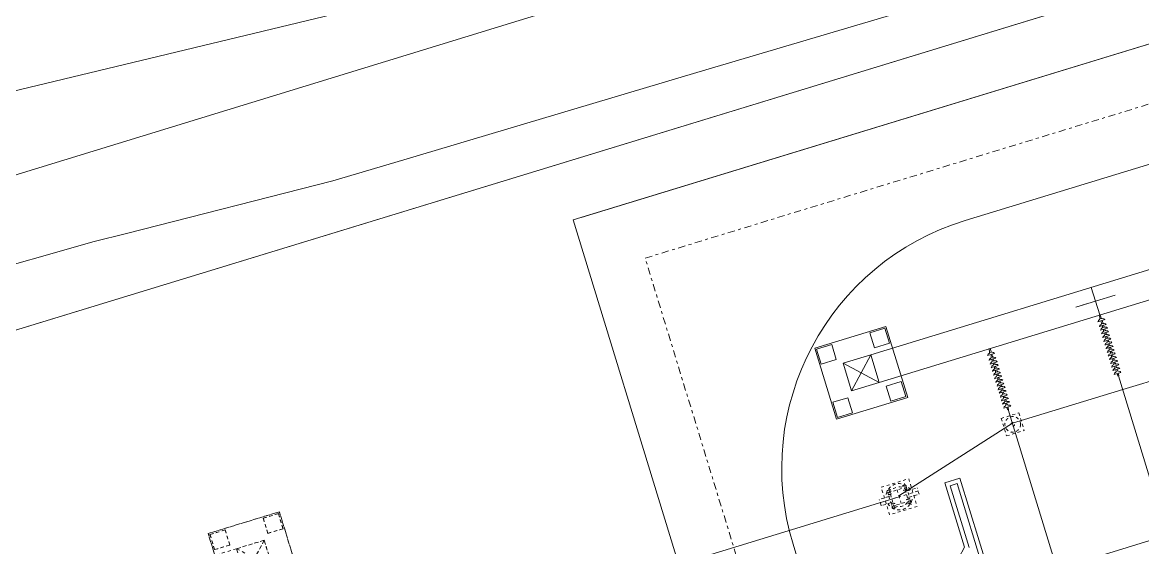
# Model space of a CAD drawing. Header units: metres. Extents: x 0 to 551036, y 0 to 1845929.
# Drawn here: x 547414.94 to 547453.79, y 1841974.55 to 1841992.78 of the extents above; entities that cross this region are included whole.
import ezdxf

# ---------------------------------------------------------------- set-up
doc = ezdxf.new("R2010")
doc.units = ezdxf.units.M
doc.header["$MEASUREMENT"] = 0
for name, pattern in [('02 Xref HH1 MBXD$0$HIDDEN', [0.375, 0.25, -0.125]), ('02 Xref HH1 NDK$0$HIDDEN', [0.375, 0.25, -0.125]), ('02 Xref KB1 MBTB$0$DASHDOT', [1, 0.5, -0.25, 0, -0.25]), ('02 Xref KB1 MBTB$0$DASHED2', [0.375, 0.25, -0.125]), ('DGN Style 2', [126.567841, 75.940705, -50.627136])]:
    doc.linetypes.add(name, pattern=pattern)
for name, color, linetype, lineweight in [('_0', 7, 'Continuous', 0), ('BD HH1 KEM TMB$0$cay', 7, 'Continuous', 0), ('BD HH1 KEM TMB$0$Duong BT', 7, 'Continuous', 0), ('BD HH1 KEM TMB$0$nha', 7, 'Continuous', 0), ('C-TINN-BNDY', 7, 'Continuous', 0), ('Level 1', 7, 'Continuous', 0), ('Level 10', 7, 'Continuous', 0), ('Level 30', 7, 'Continuous', 0), ('Level 49', 7, 'Continuous', 0), ('Level 58', 7, 'Continuous', 0), ('Level 61', 7, 'Continuous', 0)]:
    doc.layers.add(name, color=color, linetype=linetype, lineweight=lineweight)

# ---------------------------------------------------------------- blocks, each defined once
blk = doc.blocks.new('02 Xref KB1 MBTB$0$X220 NC')
at = {"color": 0, "linetype": 'ByBlock', "lineweight": -2}
for p, q in [((37526403, -1364182), (37516403, -1374182)), ((37516403, -1364182), (37526403, -1374182)), ((37516403, -1534182), (37516403, -1374182)), ((37526403, -1534182), (37526403, -1374182)), ((37526403, -1534182), (37516403, -1544182)), ((37516403, -1534182), (37526403, -1544182))]:
    blk.add_line(p, q, dxfattribs=at)
at = {"color": 0, "linetype": 'ByBlock', "lineweight": -2, "flags": 128}
for points in [[(37534313, -1382092), (37508493, -1382092), (37508493, -1356272), (37534313, -1356272), (37534313, -1382092)], [(37508993, -1356772), (37514493, -1356772), (37514493, -1362272), (37508993, -1362272), (37508993, -1356772)], [(37533813, -1356772), (37528313, -1356772), (37528313, -1362272), (37533813, -1362272), (37533813, -1356772)], [(37516403, -1374182), (37526403, -1374182), (37526403, -1364182), (37516403, -1364182), (37516403, -1374182)], [(37526403, -1374182), (37516403, -1374182), (37516403, -1364182), (37526403, -1364182), (37526403, -1374182)], [(37508993, -1381592), (37514493, -1381592), (37514493, -1376092), (37508993, -1376092), (37508993, -1381592)], [(37533813, -1381592), (37528313, -1381592), (37528313, -1376092), (37533813, -1376092), (37533813, -1381592)], [(37534313, -1526272), (37508493, -1526272), (37508493, -1552092), (37534313, -1552092), (37534313, -1526272)], [(37508993, -1526772), (37514493, -1526772), (37514493, -1532272), (37508993, -1532272), (37508993, -1526772)], [(37533813, -1526772), (37528313, -1526772), (37528313, -1532272), (37533813, -1532272), (37533813, -1526772)], [(37516403, -1544182), (37526403, -1544182), (37526403, -1534182), (37516403, -1534182), (37516403, -1544182)], [(37516403, -1534182), (37526403, -1534182), (37526403, -1544182), (37516403, -1544182), (37516403, -1534182)], [(37526403, -1534182), (37516403, -1534182), (37516403, -1544182), (37526403, -1544182), (37526403, -1534182)], [(37508993, -1551592), (37514493, -1551592), (37514493, -1546092), (37508993, -1546092), (37508993, -1551592)], [(37533813, -1551592), (37528313, -1551592), (37528313, -1546092), (37533813, -1546092), (37533813, -1551592)]]:
    blk.add_lwpolyline(points, close=True, dxfattribs=at)
at = {"flags": 128}
for points in [[(37521403, -1450899), (37521403, -1447081), (37521403, -1461283)], [(37526403, -1454182), (37516403, -1454182)]]:
    blk.add_lwpolyline(points, dxfattribs=at)
blk = doc.blocks.new('JYZCD')
for p, q in [((977504, 1394888), (976736, 1394888)), ((979207, 1394888), (978807, 1394888)), ((977504, 1394487), (976736, 1394487)), ((979207, 1394487), (978807, 1394487))]:
    blk.add_line(p, q)
at = {"flags": 128}
blk.add_lwpolyline([(976736, 1394888), (976736, 1394487)], dxfattribs=at)
at = {"color": 0, "lineweight": 0, "flags": 128}
for points in [[(978807, 1395990), (978406, 1395689), (978205, 1395188), (977905, 1394988), (977504, 1394888)], [(978105, 1394988), (978105, 1394387)], [(978807, 1395990), (978807, 1393485)], [(978807, 1394888), (978807, 1394487)], [(980510, 1395990), (980209, 1395689), (980009, 1395188), (979608, 1394988), (979207, 1394888)], [(979909, 1394988), (979909, 1394387)], [(980510, 1395990), (980510, 1396090)], [(980510, 1393485), (980510, 1395990)], [(981912, 1395990), (981512, 1395689), (981311, 1395188), (981011, 1394988), (980510, 1394888)], [(980510, 1394888), (980510, 1394487)], [(981211, 1394988), (981211, 1394387)], [(981812, 1395990), (981912, 1395990)], [(981812, 1393485), (981912, 1393485), (981912, 1395990)], [(983215, 1395990), (982814, 1395689), (982614, 1395188), (982313, 1394988), (981912, 1394888)], [(981912, 1394888), (981912, 1394487)], [(982513, 1394988), (982513, 1394387)], [(983215, 1395990), (983215, 1396090)], [(984517, 1395990), (984217, 1395689), (984016, 1395188), (983615, 1394988), (983215, 1394888)], [(983215, 1393485), (983215, 1395990)], [(984517, 1393485), (984217, 1393685), (984016, 1394186), (983615, 1394487), (983215, 1394487), (983215, 1394888)], [(983916, 1394988), (983916, 1394387)], [(984517, 1395990), (984517, 1396090)], [(985920, 1395990), (985519, 1395689), (985319, 1395188), (985018, 1394988), (984517, 1394888)], [(984517, 1393485), (984517, 1395990)], [(984517, 1394888), (984517, 1394487)], [(984517, 1394888), (984517, 1394487)], [(985218, 1394988), (985218, 1394387)], [(987222, 1395990), (986821, 1395689), (986721, 1395188), (986320, 1394988), (985920, 1394888)], [(985920, 1395990), (985920, 1393485)], [(986521, 1394988), (986521, 1394387)], [(987222, 1395990), (987222, 1396090)], [(987222, 1395990), (987222, 1396090)], [(987222, 1393485), (987222, 1395990)], [(988524, 1395990), (988224, 1395689), (988024, 1395188), (987723, 1394988), (987222, 1394888)], [(987923, 1394988), (987923, 1394387)], [(988524, 1395990), (988524, 1396090)], [(989927, 1395990), (989526, 1395689), (989326, 1395188), (989025, 1394988), (988524, 1394888)], [(988524, 1393485), (988524, 1395990)], [(988524, 1394888), (988524, 1394487)], [(988524, 1394888), (988524, 1394487)], [(989226, 1394988), (989226, 1394387)], [(991229, 1395990), (990829, 1395689), (990729, 1395188), (990328, 1394988), (989927, 1394888)], [(989927, 1395990), (989927, 1393485)], [(990528, 1394988), (990528, 1394387)], [(991229, 1395990), (991229, 1396090)], [(991229, 1393485), (991229, 1395990)], [(992532, 1395990), (992231, 1395689), (992031, 1395188), (991730, 1394988), (991229, 1394888)], [(991229, 1394888), (991229, 1394487)], [(991931, 1394988), (991931, 1394387)], [(993934, 1395990), (993534, 1395689), (993333, 1395188), (993033, 1394988), (992532, 1394888)], [(992532, 1395990), (992532, 1393485)], [(993233, 1394988), (993233, 1394387)], [(993934, 1395990), (993934, 1396090)], [(993934, 1395990), (993934, 1396090)], [(993934, 1393485), (993934, 1395990)], [(995237, 1395990), (994836, 1395689), (994736, 1395188), (994335, 1394988), (993934, 1394888)], [(994536, 1394988), (994536, 1394387)], [(995237, 1395990), (995237, 1396090)], [(996539, 1395990), (996239, 1395689), (996038, 1395188), (995738, 1394988), (995237, 1394888)], [(995237, 1393485), (995237, 1395990)], [(995237, 1394888), (995237, 1394487)], [(995237, 1394888), (995237, 1394487)], [(995938, 1394988), (995938, 1394387)], [(996539, 1395990), (996539, 1393485)], [(997942, 1395990), (997541, 1395689), (997341, 1395188), (997040, 1394988), (996639, 1394888)], [(997163, 1395016), (997163, 1394348)], [(997942, 1393485), (997942, 1395990)], [(997942, 1394888), (998743, 1394888)], [(998832, 1394459), (998832, 1394904)], [(978807, 1393485), (978406, 1393685), (978205, 1394186), (977905, 1394487), (977504, 1394487)], [(978807, 1393485), (978807, 1393585)], [(980510, 1393485), (980209, 1393685), (980009, 1394186), (979608, 1394487), (979207, 1394487)], [(981912, 1393485), (981512, 1393685), (981311, 1394186), (981011, 1394487), (980510, 1394487)], [(983215, 1393485), (982814, 1393685), (982614, 1394186), (982313, 1394487), (981912, 1394487)], [(985920, 1393485), (985519, 1393685), (985319, 1394186), (985018, 1394487), (984517, 1394487)], [(987222, 1393485), (986821, 1393685), (986721, 1394186), (986320, 1394487), (985920, 1394487)], [(988524, 1393485), (988224, 1393685), (988024, 1394186), (987723, 1394487), (987222, 1394487)], [(987222, 1393485), (987222, 1393585)], [(989927, 1393485), (989526, 1393685), (989326, 1394186), (989025, 1394487), (988524, 1394487)], [(991229, 1393485), (990829, 1393685), (990729, 1394186), (990328, 1394487), (989927, 1394487)], [(992532, 1393485), (992231, 1393685), (992031, 1394186), (991730, 1394487), (991229, 1394487)], [(993934, 1393485), (993534, 1393685), (993333, 1394186), (993033, 1394487), (992532, 1394487)], [(995237, 1393485), (994836, 1393685), (994736, 1394186), (994335, 1394487), (993934, 1394487)], [(993934, 1393485), (993934, 1393585)], [(996539, 1393485), (996239, 1393685), (996038, 1394186), (995738, 1394487), (995237, 1394487)], [(997942, 1393485), (997541, 1393685), (997341, 1394186), (997040, 1394487), (996639, 1394487)], [(997942, 1394487), (998743, 1394487)]]:
    blk.add_lwpolyline(points, dxfattribs=at)
blk = doc.blocks.new('BAR')
at = {"color": 1, "lineweight": 13, "elevation": 0, "flags": 128}
blk.add_lwpolyline([(980460, 2696384), (1436265, 2696383)], dxfattribs=at)
at = {"color": 3, "lineweight": 13, "elevation": 0, "flags": 128}
blk.add_lwpolyline([(980460, 2656389), (1436264, 2656389)], dxfattribs=at)
at = {"yscale": -1, "rotation": 179.9999402358448}
for p in [(2435095, 1301707, 0), (2435095, 1261707, 0)]:
    blk.add_blockref('JYZCD', p, dxfattribs=at)
blk = doc.blocks.new('YL')
at = {"color": 251, "linetype": '02 Xref HH1 NDK$0$HIDDEN', "lineweight": -2, "ltscale": 4500}
for p, q in [((-933392, 2746396, 0), (-923392, 2736396, 0)), ((-923392, 2746396, 0), (-933392, 2736396, 0)), ((-933392, 2576396, 0), (-933392, 2736396, 0)), ((-923392, 2576396, 0), (-923392, 2736396, 0)), ((-933392, 2576396, 0), (-923392, 2566396, 0)), ((-923392, 2576396, 0), (-933392, 2566396, 0))]:
    blk.add_line(p, q, dxfattribs=at)
at = {"color": 251, "linetype": '02 Xref HH1 NDK$0$HIDDEN', "lineweight": -2, "ltscale": 4500, "elevation": 0}
for points in [[(-941302, 2728486), (-915482, 2728486), (-915482, 2754306), (-941302, 2754306), (-941302, 2728486)], [(-940802, 2753806), (-935302, 2753806), (-935302, 2748306), (-940802, 2748306), (-940802, 2753806)], [(-915982, 2753806), (-921482, 2753806), (-921482, 2748306), (-915982, 2748306), (-915982, 2753806)], [(-923392, 2736396), (-933392, 2736396), (-933392, 2746396), (-923392, 2746396), (-923392, 2736396)], [(-933392, 2736396), (-923392, 2736396), (-923392, 2746396), (-933392, 2746396), (-933392, 2736396)], [(-940802, 2728986), (-935302, 2728986), (-935302, 2734486), (-940802, 2734486), (-940802, 2728986)], [(-915982, 2728986), (-921482, 2728986), (-921482, 2734486), (-915982, 2734486), (-915982, 2728986)], [(-941302, 2584306), (-915482, 2584306), (-915482, 2558486), (-941302, 2558486), (-941302, 2584306)], [(-940802, 2583806), (-935302, 2583806), (-935302, 2578306), (-940802, 2578306), (-940802, 2583806)], [(-915982, 2583806), (-921482, 2583806), (-921482, 2578306), (-915982, 2578306), (-915982, 2583806)], [(-923392, 2566396), (-933392, 2566396), (-933392, 2576396), (-923392, 2576396), (-923392, 2566396)], [(-923392, 2576396), (-933392, 2576396), (-933392, 2566396), (-923392, 2566396), (-923392, 2576396)], [(-933392, 2576396), (-923392, 2576396), (-923392, 2566396), (-933392, 2566396), (-933392, 2576396)], [(-940802, 2558986), (-935302, 2558986), (-935302, 2564486), (-940802, 2564486), (-940802, 2558986)], [(-915982, 2558986), (-921482, 2558986), (-921482, 2564486), (-915982, 2564486), (-915982, 2558986)]]:
    blk.add_lwpolyline(points, close=True, dxfattribs=at)
at = {"color": 251, "linetype": '02 Xref HH1 NDK$0$HIDDEN', "elevation": 0}
for points in [[(-928392, 2659678), (-928392, 2663497), (-928392, 2649295)], [(-933392, 2656396), (-923392, 2656396)]]:
    blk.add_lwpolyline(points, dxfattribs=at)
blk = doc.blocks.new('hh')
at = {"color": 251, "linetype": '02 Xref KB1 MBTB$0$DASHED2', "lineweight": -2, "ltscale": 2000}
for p, q in [((1417218, 2918253), (1419504, 2918253)), ((1417218, 2914628), (1417218, 2918253)), ((1418361, 2918253), (1418361, 2914824)), ((1419504, 2914628), (1419504, 2918253)), ((1414935, 2914063), (1415234, 2914063)), ((1415035, 2914152), (1415154, 2914152)), ((1415035, 2913973), (1415154, 2913973)), ((1415095, 2913535), (1415095, 2914631)), ((1415095, 2914063), (1421628, 2914063)), ((1415154, 2913535), (1415154, 2914631)), ((1415194, 2914730), (1416588, 2914730)), ((1415194, 2914670), (1416588, 2914670)), ((1415533, 2914063), (1416250, 2914063)), ((1415891, 2908061), (1415891, 2914730)), ((1416628, 2913535), (1416628, 2914631)), ((1416688, 2913535), (1416688, 2914631)), ((1418361, 2908729), (1418361, 2914063)), ((1420034, 2913535), (1420034, 2914631)), ((1420094, 2913535), (1420094, 2914631)), ((1420134, 2914730), (1421528, 2914730)), ((1420134, 2914670), (1421528, 2914670)), ((1420831, 2914730), (1420831, 2908061)), ((1421787, 2914063), (1421489, 2914063)), ((1421568, 2913535), (1421568, 2914631)), ((1421688, 2914152), (1421568, 2914152)), ((1421688, 2913973), (1421568, 2913973)), ((1421628, 2913535), (1421628, 2914631)), ((1415154, 2913535), (1415095, 2913535)), ((1415891, 2911396), (1420831, 2911396)), ((1416688, 2913535), (1416628, 2913535)), ((1420094, 2913535), (1420034, 2913535)), ((1421628, 2913535), (1421568, 2913535)), ((1414497, 2908231), (1415095, 2908231)), ((1414935, 2908729), (1415234, 2908729)), ((1415035, 2908818), (1415154, 2908818)), ((1415035, 2908639), (1415154, 2908639)), ((1415095, 2909257), (1415095, 2908161)), ((1415154, 2909257), (1415095, 2909257)), ((1415095, 2908729), (1421628, 2908729)), ((1415154, 2909257), (1415154, 2908161)), ((1415194, 2908121), (1416588, 2908121)), ((1415194, 2908061), (1416588, 2908061)), ((1416628, 2909257), (1416628, 2908161)), ((1416688, 2909257), (1416628, 2909257)), ((1416688, 2909257), (1416688, 2908161)), ((1417218, 2908163), (1417218, 2904539)), ((1418361, 2904539), (1418361, 2907967)), ((1419504, 2908163), (1419504, 2904539)), ((1420034, 2909257), (1420034, 2908161)), ((1420094, 2909257), (1420034, 2909257)), ((1420094, 2909257), (1420094, 2908161)), ((1420134, 2908121), (1421528, 2908121)), ((1420134, 2908061), (1421528, 2908061)), ((1421787, 2908729), (1421489, 2908729)), ((1421568, 2909257), (1421568, 2908161)), ((1421628, 2909257), (1421568, 2909257)), ((1421688, 2908818), (1421568, 2908818)), ((1421688, 2908639), (1421568, 2908639)), ((1421628, 2909257), (1421628, 2908161)), ((1422226, 2908231), (1421628, 2908231)), ((1417218, 2904539), (1419504, 2904539)), ((1427689, 2869587, 0), (1427683, 2869580, 0)), ((1427683, 2869580, 0), (1427683, 2863173, 0)), ((1434026, 2869587, 0), (1427689, 2869587, 0)), ((1434026, 2869587, 0), (1434033, 2869580, 0)), ((1434033, 2869580, 0), (1434033, 2863173, 0)), ((1427683, 2863173, 0), (1427689, 2863166, 0)), ((1434026, 2863166, 0), (1427689, 2863166, 0)), ((1434033, 2863173, 0), (1434026, 2863166, 0))]:
    blk.add_line(p, q, dxfattribs=at)
blk.add_lwpolyline([(1423361, 2906396), (1413361, 2906396), (1413361, 2916396), (1423361, 2916396), (1423361, 2906396)], close=True, dxfattribs=at)
for centre, radius in [((1418361, 2911396), 3429), ((1430858, 2866356, 0), 2718), ((1430858, 2866356, 0), 611)]:
    blk.add_circle(centre, radius, dxfattribs=at)
for centre, radius, start, end in [((1418361, 2911396), 4571, 104.47751, 255.52249), ((1415194, 2914631), 99.6, 90, 180), ((1415194, 2914631), 39.8, 90, 180), ((1416588, 2914631), 99.6, 0, 90), ((1416588, 2914631), 39.8, 0, 90), ((1418361, 2911396), 4571, 284.47751, 75.52249), ((1420134, 2914631), 99.6, 90, 180), ((1420134, 2914631), 39.8, 90, 180), ((1421528, 2914631), 99.6, 0, 90), ((1421528, 2914631), 39.8, 0, 90), ((1415194, 2908161), 99.6, 180, 270), ((1415194, 2908161), 39.8, 180, 270), ((1416588, 2908161), 99.6, 270, 0), ((1416588, 2908161), 39.8, 270, 0), ((1420134, 2908161), 99.6, 180, 270), ((1420134, 2908161), 39.8, 180, 270), ((1421528, 2908161), 99.6, 270, 0), ((1421528, 2908161), 39.8, 270, 0)]:
    blk.add_arc(centre, radius, start, end, dxfattribs=at)
blk = doc.blocks.new('Substation')
at = {"color": 251, "linetype": '02 Xref KB1 MBTB$0$DASHED2', "ltscale": 2000, "elevation": 0}
for points in [[(3139474.345, 2123971.339), (3139474.345, 2123928.787), (3139474.345, 2124421.246)], [(3139514.324, 2124183.794), (3139514.324, 2124398.789)], [(3139514.685, 2123996.243), (3139527.215, 2124033.786), (3139527.221, 2124098.694), (3139527.221, 2124138.769), (3139514.706, 2124183.794)]]:
    blk.add_lwpolyline(points, dxfattribs=at)
at = {"layer": 'BD HH1 KEM TMB$0$cay', "linetype": 'ByBlock', "lineweight": 13}
for p, q in [((3138589.324, 2124223.794, 0), (3139509.324, 2124223.794, 0)), ((3139599.324, 2124133.794, 0), (3139599.324, 2123738.794, 0))]:
    blk.add_line(p, q, dxfattribs=at)
at = {"layer": 'BD HH1 KEM TMB$0$cay', "linetype": 'ByBlock', "lineweight": 13, "elevation": 0, "flags": 128}
blk.add_lwpolyline([(3138657.324, 2123598.794), (3138459.324, 2123598.794), (3138459.324, 2124263.794), (3139639.324, 2124263.794), (3139639.324, 2123700.758)], dxfattribs=at)
at = {"layer": 'BD HH1 KEM TMB$0$cay', "linetype": 'ByBlock', "lineweight": 13}
blk.add_arc((3139509.324, 2124133.794, 0), 90, 0, 90, dxfattribs=at)
at = {"layer": 'BD HH1 KEM TMB$0$nha', "lineweight": 13}
blk.add_line((3139490.965, 2124167.244, 0), (3139487.965, 2124170.244, 0), dxfattribs=at)
at = {"layer": 'BD HH1 KEM TMB$0$nha', "color": 6, "lineweight": 13}
for p, q in [((3139514.324, 2124167.244, 0), (3139490.967, 2124167.244, 0)), ((3139514.324, 2124161.744, 0), (3139514.324, 2124167.244, 0)), ((3139378.793, 2124163.244, 0), (3139512.824, 2124163.244, 0)), ((3139512.824, 2124165.744, 0), (3139490.345, 2124165.744, 0)), ((3139512.824, 2124163.244, 0), (3139512.824, 2124165.744, 0)), ((3139379.414, 2124161.744, 0), (3139514.324, 2124161.744, 0))]:
    blk.add_line(p, q, dxfattribs=at)
at = {"layer": 'Level 58', "color": 4, "linetype": '02 Xref KB1 MBTB$0$DASHDOT', "ltscale": 5}
for p, q in [((3138479.324, 2124243.794, 0), (3139619.324, 2124243.794, 0)), ((3139619.324, 2124243.794, 0), (3139619.324, 2123569.831, 0))]:
    blk.add_line(p, q, dxfattribs=at)
at = {"layer": 'Level 61', "color": 4, "elevation": 0, "flags": 128}
blk.add_lwpolyline([(3139659.324, 2123583.794), (3139659.324, 2123395.794), (3138439.324, 2123395.794), (3138439.324, 2124608.804), (3139659.324, 2124608.804), (3139659.324, 2123643.794)], dxfattribs=at)
at = {"xscale": 0.001, "yscale": 0.001, "zscale": 0.001}
for name, p in [('YL', (3140487.716, 2121832.398, 0)), ('BAR', (3138095.963, 2121442.398, 0))]:
    blk.add_blockref(name, p, dxfattribs=at)
at = {"linetype": '02 Xref HH1 MBXD$0$HIDDEN', "xscale": 0.001, "yscale": 0.001, "zscale": 0.001}
blk.add_blockref('hh', (3138095.963, 2121272.398, 0), dxfattribs=at)
at = {"xscale": 0.001, "yscale": 0.001, "zscale": 0.001, "rotation": 270}
blk.add_blockref('YL', (3136817.929, 2123475.402, 0), dxfattribs=at)
at = {"layer": 'Level 49', "xscale": 0.001, "yscale": -0.001, "zscale": 0.001, "rotation": 180}
blk.add_blockref('02 Xref KB1 MBTB$0$X220 NC', (3177080.727, 2125552.976, 0), dxfattribs=at)

msp = doc.modelspace()

# ---------------------------------------------------------------- linework, layer by layer
at = {"layer": 'BD HH1 KEM TMB$0$Duong BT', "flags": 128}
msp.add_lwpolyline([(547406.94033, 1841989.14257), (547410.63222, 1841989.43471), (547430.21186, 1841994.1504), (547457.87978, 1842003.7915), (547513.36503, 1842025.32075), (547534.89221, 1842034.57524), (547562.9915, 1842044.64112), (547614.65073, 1842055.78005), (547641.94512, 1842061.12723), (547647.43317, 1842056.34163), (547656.528, 1842033.08579), (547673.14792, 1841986.38591), (547690.53473, 1841937.84707), (547701.35274, 1841909.13313)], dxfattribs=at)
at = {"layer": 'C-TINN-BNDY', "color": 34, "linetype": 'Continuous', "lineweight": 13, "flags": 128}
msp.add_lwpolyline([(547408.65212, 1841982.67791), (547417.42842, 1841985.16939), (547418.54753, 1841985.4553), (547425.70323, 1841987.28342), (547428.48161, 1841988.10626), (547428.70965, 1841988.17379), (547438.33001, 1841991.03729), (547447.35348, 1841993.72313)], dxfattribs=at)

# ---------------------------------------------------------------- next in the draw order: block references
at = {"layer": '_0', "xscale": 0.1, "yscale": 0.1, "zscale": 0.1, "rotation": 107.0123114188912}
msp.add_blockref('Substation', (842423.72785, 1603911.5666), dxfattribs=at)

# ---------------------------------------------------------------- next in the draw order: linework, layer by layer
at = {"layer": 'Level 1', "color": 7, "linetype": 'DGN Style 2', "flags": 128}
msp.add_lwpolyline([(547549.65226, 1841897.89963), (547515.12807, 1842010.73616), (547402.95994, 1841976.41657), (547437.48403, 1841863.58004), (547549.65226, 1841897.89963)], close=True, dxfattribs=at)
at = {"layer": 'Level 10', "color": 5, "linetype": 'Continuous', "lineweight": 0, "flags": 128}
msp.add_lwpolyline([(547413.61, 1841987.15), (547450.71, 1841998.55), (547454.99, 1842000), (547463.81, 1842002.99), (547463.9387, 1842003.0352), (547464.69, 1842003.29), (547478.88, 1842008.28)], dxfattribs=at)
at = {"layer": 'Level 30', "color": 1, "flags": 128}
msp.add_lwpolyline([(547552.1499, 1841896.5723), (547516.4554, 1842013.2338), (547400.4623, 1841977.7439), (547436.1567, 1841861.0824), (547552.1499, 1841896.5723)], dxfattribs=at)

doc.saveas('drawing.dxf')
